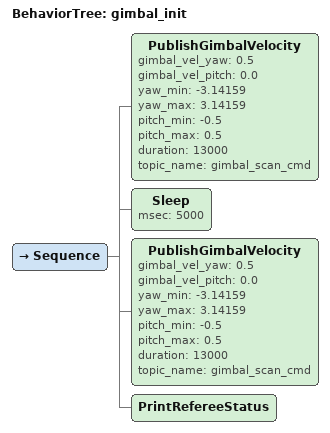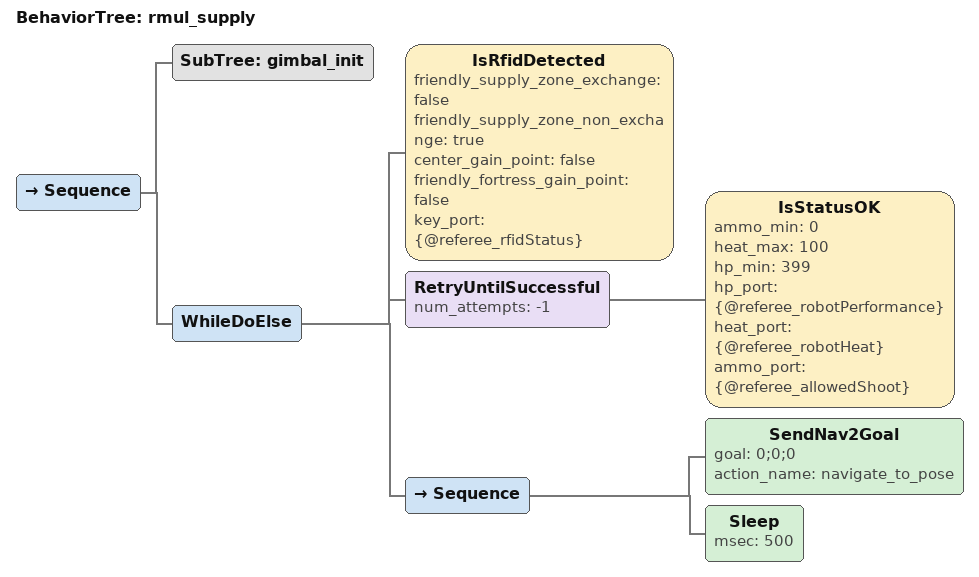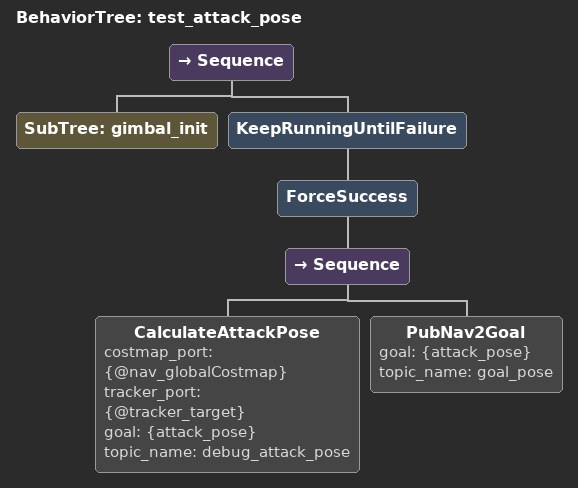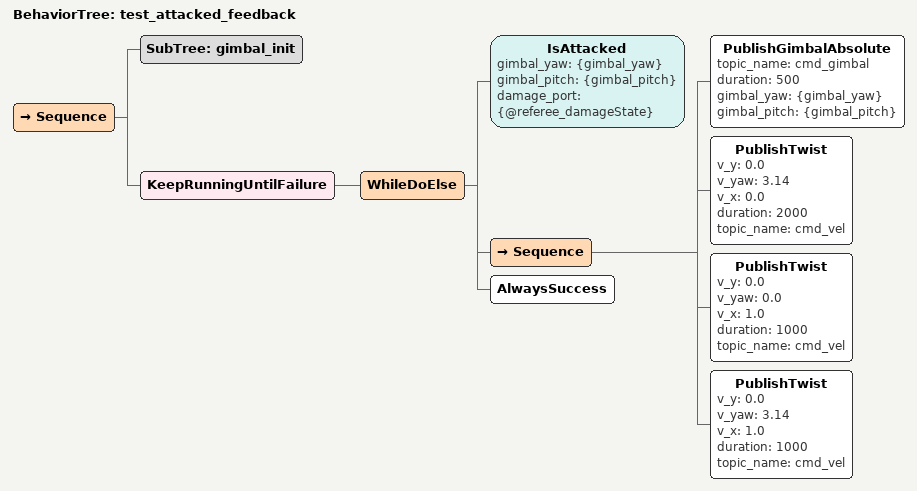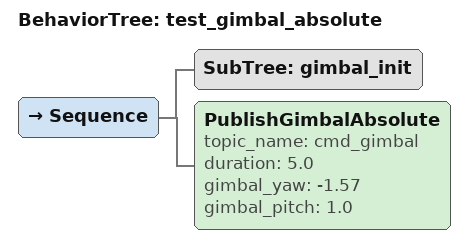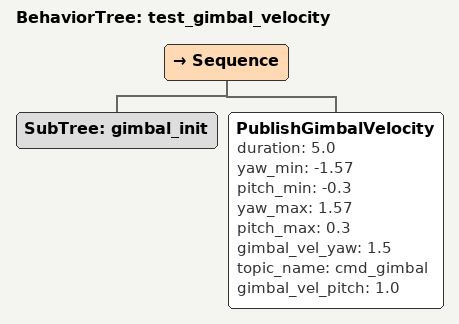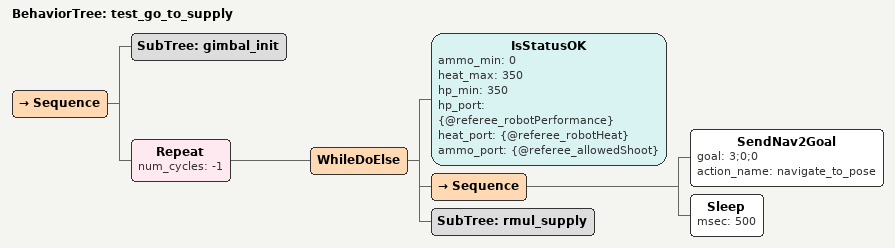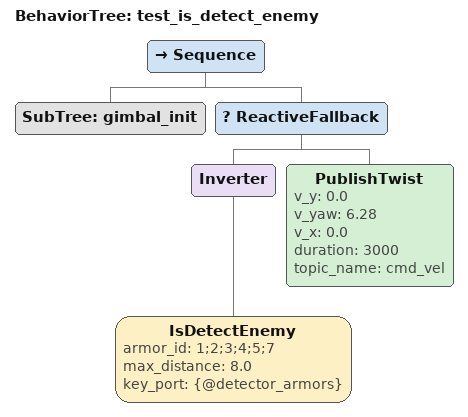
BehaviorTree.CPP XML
<?xml version="1.0" encoding="UTF-8"?>
<root BTCPP_format="4">

  <!-- Subtree: gimbal_init           -->
  <!-- Spin gimbal full circle twice  -->
  <!-- with 5s pause in between.      -->
  <BehaviorTree ID="gimbal_init">
    <Sequence>
      <!-- First full circle at moderate speed -->
      <PublishGimbalVelocity gimbal_vel_yaw="0.5"
                             gimbal_vel_pitch="0.0"
                             yaw_min="-3.14159"
                             yaw_max="3.14159"
                             pitch_min="-0.5"
                             pitch_max="0.5"
                             duration="13000"
                             topic_name="gimbal_scan_cmd"/>
      <!-- Pause 5 seconds -->
      <Sleep msec="5000"/>
      <!-- Second full circle -->
      <PublishGimbalVelocity gimbal_vel_yaw="0.5"
                             gimbal_vel_pitch="0.0"
                             yaw_min="-3.14159"
                             yaw_max="3.14159"
                             pitch_min="-0.5"
                             pitch_max="0.5"
                             duration="13000"
                             topic_name="gimbal_scan_cmd"/>
      <!-- Log gimbal init success -->
      <PrintRefereeStatus/>
    </Sequence>
  </BehaviorTree>

  <BehaviorTree ID="rmul_supply">
    <Sequence>
      <SubTree ID="gimbal_init"/>
      <WhileDoElse>
      <IsRfidDetected friendly_supply_zone_exchange="false"
                      friendly_supply_zone_non_exchange="true"
                      center_gain_point="false"
                      friendly_fortress_gain_point="false"
                      key_port="{@referee_rfidStatus}"/>
      <RetryUntilSuccessful num_attempts="-1">
        <IsStatusOK ammo_min="0"
                    heat_max="100"
                    hp_min="399"
                    hp_port="{@referee_robotPerformance}"
                    heat_port="{@referee_robotHeat}"
                    ammo_port="{@referee_allowedShoot}"/>
      </RetryUntilSuccessful>
      <Sequence>
        <SendNav2Goal goal="0;0;0"
                      action_name="navigate_to_pose"/>
        <Sleep msec="500"/>
      </Sequence>
    </WhileDoElse>
    </Sequence>
  </BehaviorTree>

  <BehaviorTree ID="test_attack_pose">
    <Sequence>
      <SubTree ID="gimbal_init"/>
      <KeepRunningUntilFailure>
      <ForceSuccess>
        <Sequence>
          <CalculateAttackPose costmap_port="{@nav_globalCostmap}"
                               tracker_port="{@tracker_target}"
                               goal="{attack_pose}"
                               topic_name="debug_attack_pose"/>
          <PubNav2Goal goal="{attack_pose}"
                       topic_name="goal_pose"/>
        </Sequence>
      </ForceSuccess>
    </KeepRunningUntilFailure>
    </Sequence>
  </BehaviorTree>

  <BehaviorTree ID="test_attacked_feedback">
    <Sequence>
      <SubTree ID="gimbal_init"/>
      <KeepRunningUntilFailure>
      <WhileDoElse>
        <IsAttacked gimbal_yaw="{gimbal_yaw}"
                    gimbal_pitch="{gimbal_pitch}"
                    damage_port="{@referee_damageState}"/>
        <Sequence>
          <PublishGimbalAbsolute topic_name="cmd_gimbal"
                                 duration="500"
                                 gimbal_yaw="{gimbal_yaw}"
                                 gimbal_pitch="{gimbal_pitch}"/>
          <PublishTwist v_y="0.0"
                        v_yaw="3.14"
                        v_x="0.0"
                        duration="2000"
                        topic_name="cmd_vel"/>
          <PublishTwist v_y="0.0"
                        v_yaw="0.0"
                        v_x="1.0"
                        duration="1000"
                        topic_name="cmd_vel"/>
          <PublishTwist v_y="0.0"
                        v_yaw="3.14"
                        v_x="1.0"
                        duration="1000"
                        topic_name="cmd_vel"/>
        </Sequence>
        <AlwaysSuccess/>
      </WhileDoElse>
    </KeepRunningUntilFailure>
    </Sequence>
  </BehaviorTree>

  <BehaviorTree ID="test_gimbal_absolute">
    <Sequence>
      <SubTree ID="gimbal_init"/>
      <PublishGimbalAbsolute topic_name="cmd_gimbal"
                             duration="5.0"
                             gimbal_yaw="-1.57"
                             gimbal_pitch="1.0"/>
    </Sequence>
  </BehaviorTree>

  <BehaviorTree ID="test_gimbal_velocity">
    <Sequence>
      <SubTree ID="gimbal_init"/>
      <PublishGimbalVelocity duration="5.0"
                             yaw_min="-1.57"
                             pitch_min="-0.3"
                             yaw_max="1.57"
                             pitch_max="0.3"
                             gimbal_vel_yaw="1.5"
                             topic_name="cmd_gimbal"
                             gimbal_vel_pitch="1.0"/>
    </Sequence>
  </BehaviorTree>

  <BehaviorTree ID="test_go_to_supply">
    <Sequence>
      <SubTree ID="gimbal_init"/>
      <Repeat num_cycles="-1">
        <WhileDoElse>
        <IsStatusOK ammo_min="0"
                    heat_max="350"
                    hp_min="350"
                    hp_port="{@referee_robotPerformance}"
                    heat_port="{@referee_robotHeat}"
                    ammo_port="{@referee_allowedShoot}"/>
        <Sequence>
          <SendNav2Goal goal="3;0;0"
                        action_name="navigate_to_pose"/>
          <Sleep msec="500"/>
        </Sequence>
        <SubTree ID="rmul_supply"/>
      </WhileDoElse>
    </Repeat>
    </Sequence>
  </BehaviorTree>

  <BehaviorTree ID="test_is_detect_enemy">
    <Sequence>
      <SubTree ID="gimbal_init"/>
      <ReactiveFallback>
      <Inverter>
        <IsDetectEnemy armor_id="1;2;3;4;5;7"
                       max_distance="8.0"
                       key_port="{@detector_armors}"/>
      </Inverter>
      <PublishTwist v_y="0.0"
                    v_yaw="6.28"
                    v_x="0.0"
                    duration="3000"
                    topic_name="cmd_vel"/>
    </ReactiveFallback>
    </Sequence>
  </BehaviorTree>

</root>
